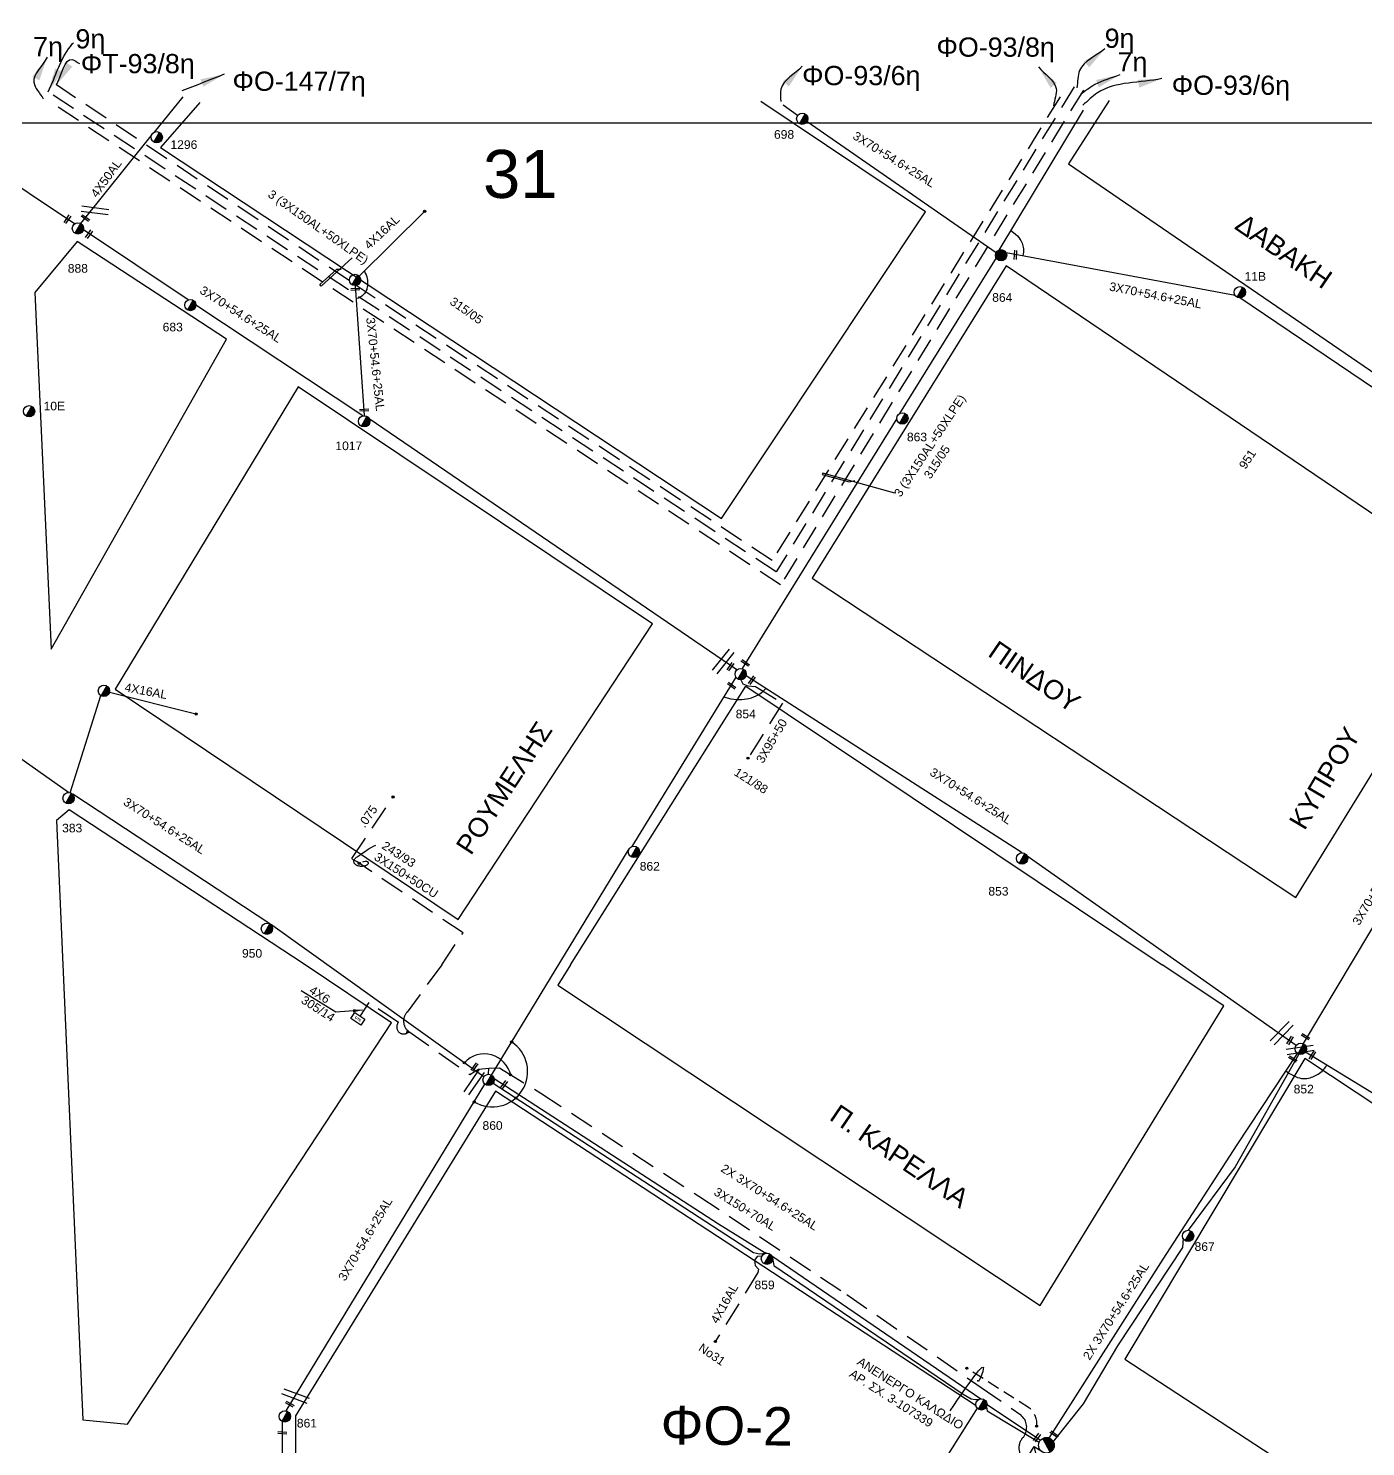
# Model space of a CAD drawing. Header units: millimetres. Extents: x 926 to 2032, y 728 to 1260.
# Drawn here: x 1017.5 to 1156.8, y 1112.8 to 1260.4 of the extents above; entities that cross this region are included whole.
import ezdxf

# ---------------------------------------------------------------- set-up
doc = ezdxf.new("R2010")
doc.units = ezdxf.units.MM
doc.linetypes.add('DASHED', pattern=[19.05, 12.7, -6.35])
for name, color, linetype in [('Pillar OTE', 7, 'Continuous'), ('Άγνωστα', 7, 'Continuous'), ('Γέφυρες Εναέριου Δικτύου', 7, 'Continuous'), ('Γυμνά εναέρια ΧΤ (3Φ)   4x50AL', 7, 'Continuous'), ('Εναέρια παροχή ΧΤ 4x16', 7, 'SYN_LINE'), ('Επιγραφές - Σχήματα', 7, 'Continuous'), ('Καλώδια ΧΤ   3x150+50CU', 7, 'DASHED'), ('Καλώδια ΧΤ   3x150+70AL', 7, 'DASHED'), ('Καλώδια ΧΤ   3x150AL+50XLPE', 7, 'DASHED'), ('Μηχανική τομή', 7, 'Continuous'), ('Στύλος Ξύλινος', 7, 'Continuous'), ('Στύλος Ξύλινος @ 1', 7, 'Continuous'), ('Στύλος ΦΜ', 7, 'Continuous'), ('Στύλος ΦΜ @ 1', 7, 'Continuous'), ('Συνδέσεις', 7, 'Continuous'), ('Συνεστραμμένα ΧΤ   3x70+54.6+25 AL', 7, 'SYN_LINE'), ('Τομή', 7, 'Continuous'), ('Υποσταθμός εναέριος 2 στύλων', 7, 'Continuous'), ('Υποσταθμός πόλεως', 7, 'Continuous'), ('Υπόβαθρο ΔΕΗ', 7, 'Continuous'), ('Υπόγεια Καλώδια Δικτύου ΧΤ   .075', 7, 'DASHED'), ('Υπόγεια καλώδια Παροχών ΧΤ   4x16AL', 7, 'DASHED'), ('Υπόγεια καλώδια Παροχών ΧΤ   4x6', 7, 'DASHED')]:
    doc.layers.add(name, color=color, linetype=linetype)
doc.styles.get("Standard").update_dxf_attribs({"font": 'arial.ttf'})
doc.linetypes.add('SYN_LINE', pattern='A,0.5,-0.0001,["/\\/\\/\\/",Standard,S=0.1,R=0,X=0,Y=-0.05],-0.25', length=0.7501)
doc.dimstyles.new('ISO-25', dxfattribs={"dimtxt": 2.5, "dimasz": 2.5, "dimexe": 1.25, "dimexo": 0.625, "dimtad": 1, "dimtxsty": 'Standard', "dimcen": 2.5, "dimadec": 0, "dimazin": 0, "dimtfac": 1, "dimtmove": 0, "dimatfit": 3, "dimfxl": 1, "dimarcsym": 0})

# ---------------------------------------------------------------- blocks, each defined once
blk = doc.blocks.new('ΥΠΑΡΧΩΝ ΤΣΙΜΕΝΤΕΝΙΟΣ ΣΤΥΛΟΣ')
at = {"layer": 'Στύλος ΦΜ'}
blk.add_hatch(color=256, dxfattribs=at).paths.add_polyline_path([(-1.29, -2.28, 0.574793), (2.62, 0, 0.268822), (1.3, 2.27)])
blk.add_line((-1.29, -2.28), (1.3, 2.27), dxfattribs=at)
blk.add_circle((0, 0), 2.62, dxfattribs=at)
at = {"layer": 'Στύλος ΦΜ', "flags": 4}
for tag, p in [('ΤΥΠΟΣ', (-4.91, 3.03)), ('ΑΡΙΘΜΟΣ', (-4.68, 8.05))]:
    blk.add_attdef(tag, p, '', height=4, dxfattribs=at)
blk = doc.blocks.new('ΥΠΑΡΧΩΝ ΞΥΛΙΝΟΣ ΣΤΥΛΟΣ')
at = {"layer": 'Στύλος Ξύλινος'}
h = blk.add_hatch(color=7, dxfattribs=at)
h.paths.add_polyline_path([(-2.62, 0, 0.270008), (-1.29, -2.28), (1.3, 2.27, 0.576266)])
h.paths.add_polyline_path([(-1.29, -2.28, 0.574793), (2.62, 0, 0.268822), (1.3, 2.27)])
at = {"layer": 'Στύλος Ξύλινος', "color": 7}
blk.add_line((-1.29, -2.28), (1.3, 2.27), dxfattribs=at)
blk.add_circle((0, 0), 2.62, dxfattribs=at)
at = {"layer": 'Στύλος Ξύλινος', "flags": 4}
for tag, p in [('ΑΡΙΘΜΟΣ', (-4.91, 8.6)), ('ΤΥΠΟΣ', (-4.85, 3.39))]:
    blk.add_attdef(tag, p, '', height=4, dxfattribs=at)
blk = doc.blocks.new('ΜΗΧΑΝΙΚΗ ΤΟΜΗ')
at = {"layer": 'Μηχανική τομή', "ltscale": 40}
for p, q in [((-1.89, 0.78), (1.89, 0.78)), ((1.89, 0), (-1.89, 0))]:
    blk.add_line(p, q, dxfattribs=at)
blk = doc.blocks.new('ΤΟΜΗ')
at = {"layer": 'Τομή', "ltscale": 40}
for p, q in [((-5.68, 0), (5.68, 0)), ((5.68, -2.33), (-5.68, -2.33))]:
    blk.add_line(p, q, dxfattribs=at)
blk = doc.blocks.new('_ΣΥΝΔΕΣΗ')
at = {"layer": 'Συνδέσεις', "linetype": 'SYN_LINE', "ltscale": 40}
blk.add_hatch(color=256, dxfattribs=at).paths.add_polyline_path([(0.5, -0.01, 1), (-0.5, -0.01, 1)])
at = {"layer": 'Συνδέσεις'}
blk.add_circle((0, -0.01), 0.5, dxfattribs=at)
blk = doc.blocks.new('ΥΠΟΣΤΑΘΜΟΣ ΕΝΑΕΡΙΟΣ ΕΠΙ 2 ΣΤΥΛΩΝ')
at = {"layer": 'Υποσταθμός εναέριος 2 στύλων', "linetype": 'Continuous'}
for points in [[(-11.97, -2.11, 0.574793), (-8.45, -0.07, 0.268822), (-9.64, 1.98)], [(9.68, -2.15, 0.574793), (13.19, -0.1, 0.268822), (12.01, 1.95)]]:
    blk.add_hatch(color=256, dxfattribs=at).paths.add_polyline_path(points)
for p, q in [((-11.97, -2.11), (-9.64, 1.98)), ((9.68, -2.15), (12.01, 1.95))]:
    blk.add_line(p, q, dxfattribs=at)
for centre in [(-10.81, -0.07), (10.84, -0.1)]:
    blk.add_circle(centre, 2.36, dxfattribs=at)
at = {"layer": 'Υποσταθμός πόλεως', "linetype": 'Continuous', "ltscale": 40}
blk.add_lwpolyline([(-8.57, 2.82), (8.57, 2.82), (8.57, -2.82), (-8.57, -2.82)], close=True, dxfattribs=at)
for points in [[(-5.75, 0), (-8.57, 2.82)], [(-8.57, -2.82), (-5.75, 0)], [(-5.75, 0), (5.75, 0)], [(5.75, 0), (8.57, 2.82)], [(8.57, -2.82), (5.75, 0)]]:
    blk.add_lwpolyline(points, dxfattribs=at)
at = {"layer": 'Υποσταθμός εναέριος 2 στύλων', "ltscale": 40, "flags": 1}
for tag, p in [('ΜΕΤΑΣΧΗΜΑΤΙΣΜΟΣ', (14.09, 2.51)), ('ΙΣΧΥΣ', (14.07, -0.28)), ('ΑΡΙΘΜΟΣ', (14.19, -3))]:
    blk.add_attdef(tag, p, '', height=1.8, dxfattribs=at)
blk = doc.blocks.new('PILLAR ΟΤΕ')
at = {"layer": 'Pillar OTE', "ltscale": 40}
blk.add_lwpolyline([(-3.31, 2.02), (3.39, 2.02), (3.39, -1.99), (-3.31, -1.99)], close=True, dxfattribs=at)
at = {"layer": 'Pillar OTE', "insert": (-1.81, 0.71), "char_height": 1.3575, "width": 109.961, "attachment_point": 1}
blk.add_mtext('{\\fArial|b1|i0|c161|p34;OTE}', dxfattribs=at)

msp = doc.modelspace()

# ---------------------------------------------------------------- hatches: boundary and pattern name
at = {"layer": 'Καλώδια ΧΤ   3x150+50CU', "linetype": 'DASHED', "ltscale": 0.2}
h = msp.add_hatch(color=0, dxfattribs=at)
h.dxf.hatch_style = 1
h.paths.add_polyline_path([(1057.21, 1155.96), (1057.15, 1156.01, -0.036155), (1057, 1156.14), (1056.91, 1155.83)])

# ---------------------------------------------------------------- linework, layer by layer
at = {"layer": 'Pillar OTE', "ltscale": 40}
msp.add_lwpolyline([(1057.22, 1155.97), (1056.91, 1155.83), (1057, 1156.15), (1057.22, 1155.97)], dxfattribs=at)
at = {"layer": 'Άγνωστα', "color": 133}
for points in [[(1118.6, 1237.36), (1127.41, 1251.9)], [(1118.29, 1236.54), (1108.23, 1220.33)], [(1107.95, 1219.83), (1091.85, 1193.79)]]:
    msp.add_lwpolyline(points, dxfattribs=at)
at = {"layer": 'Άγνωστα', "color": 2, "linetype": 'DASHED', "ltscale": 0.2}
msp.add_lwpolyline([(1091.7, 1192.63), (1091.94, 1192.22), (1092.44, 1191.99), (1093.23, 1191.93), (1096.06, 1190.2), (1092.53, 1184.57)], dxfattribs=at)
at = {"layer": 'Γέφυρες Εναέριου Δικτύου'}
for points in [[(1119.83, 1239.39), (1120.1, 1239.19), (1120.33, 1239), (1120.51, 1238.82), (1120.66, 1238.65), (1120.78, 1238.49), (1120.87, 1238.34), (1120.95, 1238.2), (1121.01, 1238.06), (1121.05, 1237.92), (1121.09, 1237.78), (1121.12, 1237.64), (1121.14, 1237.49), (1121.14, 1237.33), (1121.14, 1237.15), (1121.12, 1236.96), (1121.08, 1236.74)], [(1052.52, 1235.16), (1052.62, 1234.96), (1052.7, 1234.76), (1052.76, 1234.57), (1052.81, 1234.39), (1052.84, 1234.21), (1052.85, 1234.05), (1052.86, 1233.89), (1052.85, 1233.75), (1052.84, 1233.61), (1052.82, 1233.49), (1052.79, 1233.37), (1052.76, 1233.26), (1052.71, 1233.15), (1052.66, 1233.05), (1052.6, 1232.95), (1052.53, 1232.85), (1052.45, 1232.76), (1052.36, 1232.66), (1052.26, 1232.57), (1052.15, 1232.48), (1052.04, 1232.41), (1051.91, 1232.35), (1051.78, 1232.31), (1051.64, 1232.29)], [(1089.92, 1190.84), (1090.31, 1190.74), (1090.66, 1190.66), (1090.98, 1190.61), (1091.28, 1190.58), (1091.55, 1190.57), (1091.81, 1190.58), (1092.06, 1190.61), (1092.31, 1190.64), (1092.56, 1190.69), (1092.82, 1190.76), (1093.07, 1190.85), (1093.33, 1190.95), (1093.58, 1191.09), (1093.84, 1191.26), (1094.08, 1191.47), (1094.32, 1191.72)], [(1148.43, 1151.95), (1148.79, 1151.7), (1149.11, 1151.5), (1149.4, 1151.36), (1149.66, 1151.25), (1149.89, 1151.19), (1150.11, 1151.15), (1150.31, 1151.13), (1150.49, 1151.14), (1150.66, 1151.15), (1150.82, 1151.18), (1150.98, 1151.21), (1151.13, 1151.26), (1151.27, 1151.31), (1151.41, 1151.37), (1151.55, 1151.44), (1151.69, 1151.52), (1151.82, 1151.6), (1151.96, 1151.69), (1152.09, 1151.79), (1152.23, 1151.91), (1152.36, 1152.04), (1152.49, 1152.18), (1152.62, 1152.35), (1152.74, 1152.54)]]:
    msp.add_lwpolyline(points, dxfattribs=at)
for centre, radius, start, end in [((1065.84, 1151.85), 3.68, 239.2321, 56.9907), ((1065.01, 1150.89), 2.8, 11.4073, 137.7513)]:
    msp.add_arc(centre, radius, start, end, dxfattribs=at)
at = {"layer": 'Γυμνά εναέρια ΧΤ (3Φ)   4x50AL', "color": 6}
for points in [[(1030.66, 1249.64), (1033.64, 1253.31)], [(1022.99, 1240.12), (1030.33, 1249.26)]]:
    msp.add_lwpolyline(points, dxfattribs=at)
at = {"layer": 'Γυμνά εναέρια ΧΤ (3Φ)   4x50AL', "color": 27}
msp.add_lwpolyline([(1022.34, 1240.07), (1003.2, 1252.85)], dxfattribs=at)
at = {"layer": 'Εναέρια παροχή ΧΤ 4x16', "color": 27, "ltscale": 20}
msp.add_lwpolyline([(1051.97, 1234.65), (1058.77, 1241.38)], dxfattribs=at)
at = {"layer": 'Εναέρια παροχή ΧΤ 4x16', "color": 30, "ltscale": 20}
msp.add_lwpolyline([(1025.97, 1191.33), (1034.98, 1189.08)], dxfattribs=at)
at = {"layer": 'Επιγραφές - Σχήματα'}
msp.add_lwpolyline([(942.21, 1250.61), (1940.69, 1250.61), (1940.69, 743.76), (942.21, 743.76)], close=True, dxfattribs=at)
for points in [[(1051.24, 1236.56), (1048.02, 1233.61), (1047.9, 1233.77), (1049.67, 1235.36), (1050.09, 1235.35)], [(1107.74, 1212.04), (1100.27, 1214.14), (1100.19, 1213.98), (1103, 1213.23), (1103.6, 1213.37)], [(1052.35, 1173.7), (1052.48, 1173.73), (1052.59, 1173.75), (1052.68, 1173.75), (1052.75, 1173.74), (1052.8, 1173.73), (1052.84, 1173.71), (1052.87, 1173.68), (1052.89, 1173.65), (1052.91, 1173.62), (1052.92, 1173.59), (1052.92, 1173.56), (1052.92, 1173.53), (1052.91, 1173.5), (1052.9, 1173.47), (1052.88, 1173.44), (1052.86, 1173.41), (1052.82, 1173.38), (1052.79, 1173.35), (1052.74, 1173.32), (1052.69, 1173.3), (1052.64, 1173.28), (1052.58, 1173.26), (1052.51, 1173.24), (1052.44, 1173.23), (1052.37, 1173.22), (1052.29, 1173.21), (1052.21, 1173.21), (1052.13, 1173.21), (1052.05, 1173.22), (1051.97, 1173.23), (1051.89, 1173.25), (1051.82, 1173.27), (1051.75, 1173.3), (1051.69, 1173.34), (1051.63, 1173.38), (1051.58, 1173.42), (1051.54, 1173.46), (1051.5, 1173.51), (1051.47, 1173.56), (1051.45, 1173.62), (1051.44, 1173.67), (1051.43, 1173.72), (1051.43, 1173.77), (1051.44, 1173.83), (1051.45, 1173.88), (1051.48, 1173.93), (1051.51, 1173.98), (1051.55, 1174.03), (1051.59, 1174.08), (1051.65, 1174.12), (1051.71, 1174.17), (1051.79, 1174.22), (1051.87, 1174.28), (1051.97, 1174.34), (1052.07, 1174.41), (1052.19, 1174.5), (1052.33, 1174.59), (1052.48, 1174.7), (1052.64, 1174.81), (1052.82, 1174.93), (1053.01, 1175.06), (1053.23, 1175.18), (1053.46, 1175.31), (1053.72, 1175.43)]]:
    msp.add_lwpolyline(points, dxfattribs=at)
msp.add_spline([(1113.52, 1116.55), (1116.77, 1120.27), (1116.4, 1119.62), (1116.39, 1119.74)], degree=3, dxfattribs=at)
at = {"layer": 'Καλώδια ΧΤ   3x150+50CU', "color": 30, "ltscale": 0.2}
for points in [[(1060.57, 1162.95), (1062.79, 1166.28), (1051.99, 1173.53)], [(1060.57, 1162.95), (1056.97, 1158.05)], [(1057.15, 1156.01), (1063.49, 1151.56), (1064.41, 1152.1), (1065.47, 1152.22)]]:
    msp.add_lwpolyline(points, dxfattribs=at)
msp.add_arc((1058, 1157.11), 1.4, 137.9131, 232.3666, dxfattribs=at)
at = {"layer": 'Καλώδια ΧΤ   3x150+70AL', "color": 30, "ltscale": 0.2}
msp.add_lwpolyline([(1065.45, 1151.57), (1065.47, 1152.22), (1065.47, 1152.22), (1066.59, 1152.23), (1066.96, 1151.99), (1070.89, 1149.62), (1087.33, 1138.9), (1102.75, 1128.65), (1116.75, 1118.99), (1120.87, 1116.12)], dxfattribs=at)
for centre, radius, start, end in [((1119.81, 1114.82), 1.67, 324.2766, 50.8131), ((1122.25, 1112.7), 1.58, 133.3092, 236.6551)]:
    msp.add_arc(centre, radius, start, end, dxfattribs=at)
at = {"layer": 'Καλώδια ΧΤ   3x150AL+50XLPE', "ltscale": 0.1}
msp.add_line((1121.76, 1116.82), (1115.25, 1120.98), dxfattribs=at)
at = {"layer": 'Καλώδια ΧΤ   3x150AL+50XLPE', "color": 173, "ltscale": 0.2}
msp.add_lwpolyline([(1127.38, 1254.01), (1095.85, 1202.51), (1019.58, 1252.92)], dxfattribs=at)
at = {"layer": 'Καλώδια ΧΤ   3x150AL+50XLPE', "color": 151, "ltscale": 0.2}
msp.add_lwpolyline([(1126.43, 1254.34), (1095.4, 1203.85), (1019.61, 1253.8)], dxfattribs=at)
at = {"layer": 'Καλώδια ΧΤ   3x150AL+50XLPE', "color": 62, "ltscale": 0.2}
for points in [[(1050.96, 1234.15), (1020.45, 1254.55)], [(1124.97, 1253.3), (1094.97, 1205.03), (1051.66, 1233.67)]]:
    msp.add_lwpolyline(points, dxfattribs=at)
at = {"layer": 'Καλώδια ΧΤ   3x150AL+50XLPE', "ltscale": 0.1}
msp.add_arc((1120.56, 1115.25), 1.98, 351.1657, 52.5834, dxfattribs=at)
at = {"layer": 'Συνεστραμμένα ΧΤ   3x70+54.6+25 AL', "color": 133, "ltscale": 20}
for points in [[(1097.63, 1251.36), (1096.14, 1252.45)], [(1098.62, 1250.73), (1118.29, 1237.09)], [(1143.2, 1232.61), (1119.34, 1237.06)], [(1161.66, 1220.24), (1143.67, 1232.37)]]:
    msp.add_lwpolyline(points, dxfattribs=at)
at = {"layer": 'Συνεστραμμένα ΧΤ   3x70+54.6+25 AL', "color": 27, "ltscale": 20}
for points in [[(1034.16, 1232.17), (1023.26, 1239.45)], [(1051.55, 1233.65), (1052.5, 1220.12)], [(1052.36, 1220.1), (1034.98, 1231.63)], [(1091.3, 1193.65), (1053.03, 1219.78)]]:
    msp.add_lwpolyline(points, dxfattribs=at)
at = {"layer": 'Συνεστραμμένα ΧΤ   3x70+54.6+25 AL', "color": 30, "ltscale": 20}
for points in [[(1021.72, 1180.9), (998.74, 1197.11)], [(1021.9, 1180.88), (1025.07, 1190.99)], [(1042.68, 1167.23), (1022.15, 1180.72)]]:
    msp.add_lwpolyline(points, dxfattribs=at)
at = {"layer": 'Συνεστραμμένα ΧΤ   3x70+54.6+25 AL', "color": 2, "ltscale": 20}
for points in [[(1091.2, 1192.92), (1080.37, 1175.27)], [(1121, 1174.62), (1092.27, 1193.04)], [(1065.74, 1151.49), (1080.08, 1175.02)], [(1149.54, 1154.56), (1121.54, 1174.26)], [(1044.38, 1116.54), (1065.07, 1150.53)], [(1065.93, 1150.64), (1093.02, 1133.03), (1093.65, 1132.87), (1094.37, 1132.96)], [(1066.02, 1151.14), (1089.4, 1136.01), (1094.14, 1133.06), (1094.44, 1132.96)], [(1094.93, 1132.69), (1116.69, 1117.8)], [(1095.02, 1132.43), (1095.17, 1131.68), (1114.88, 1118.28), (1115.7, 1117.81), (1116.14, 1117.72), (1116.54, 1117.76)]]:
    msp.add_lwpolyline(points, dxfattribs=at)
at = {"layer": 'Συνεστραμμένα ΧΤ   3x70+54.6+25 AL', "color": 1, "ltscale": 20}
msp.add_lwpolyline([(1164.07, 1177.89), (1150.25, 1154.76)], dxfattribs=at)
at = {"layer": 'Συνεστραμμένα ΧΤ   3x70+54.6+25 AL', "color": 30, "ltscale": 15}
msp.add_lwpolyline([(1064.97, 1151.32), (1042.74, 1167.19)], dxfattribs=at)
at = {"layer": 'Συνεστραμμένα ΧΤ   3x70+54.6+25 AL', "color": 85, "ltscale": 15}
for points in [[(1123.82, 1113.71), (1135.69, 1132.33), (1143.41, 1144.24), (1149.69, 1153.73)], [(1149.8, 1153.67), (1143.2, 1141.95), (1138.28, 1135.34)], [(1150.51, 1153.9), (1168.62, 1142.83)], [(1137.77, 1134.47), (1137.7, 1133.54), (1130.93, 1123.32), (1127.36, 1117.29), (1124.24, 1113.36)]]:
    msp.add_lwpolyline(points, dxfattribs=at)
at = {"layer": 'Συνεστραμμένα ΧΤ   3x70+54.6+25 AL', "color": 2, "ltscale": 15}
for points in [[(1117.28, 1116.92), (1117.38, 1116.55), (1122.79, 1113.28)], [(1117.36, 1117.22), (1122.92, 1113.48)]]:
    msp.add_lwpolyline(points, dxfattribs=at)
at = {"layer": 'Συνεστραμμένα ΧΤ   3x70+54.6+25 AL', "color": 173, "ltscale": 20}
msp.add_lwpolyline([(1044.07, 1100.22), (1044.01, 1115.42)], dxfattribs=at)
at = {"layer": 'Υπόβαθρο ΔΕΗ'}
for points in [[(1035.39, 1252.73), (1031.3, 1248.03), (1089.71, 1209.41), (1110.95, 1241.34), (1093.79, 1252.81)], [(1022.63, 1238.25), (1018.22, 1232.94), (1019.9, 1195.83), (1038.16, 1228.08), (1022.63, 1238.25)], [(1099.16, 1203.21), (1149.49, 1169.97), (1169.2, 1201.96), (1119.36, 1235.73), (1099.16, 1203.21)], [(1045.61, 1223.12), (1026.56, 1191.66), (1062.29, 1167.69), (1082.52, 1198.46), (1045.61, 1223.12)], [(1073.97, 1162.95), (1092.25, 1191.95), (1135.57, 1162.95)], [(1046.35, 1162.95), (1021.78, 1179.08), (1020.46, 1177.99), (1023.19, 1115.6)], [(1023.19, 1115.6), (1027.85, 1115.15), (1055.33, 1156.94), (1046.35, 1162.95)], [(1073.97, 1162.95), (1072.67, 1160.86), (1122.88, 1127.5), (1141.99, 1158.68), (1135.57, 1162.95)], [(1049.55, 1158.05), (1045.93, 1160.27)], [(1150.44, 1153.23), (1131.71, 1121.93), (1161.38, 1102.52), (1180.05, 1133.62), (1150.44, 1153.23)], [(1066.19, 1149.83), (1045.35, 1116.01), (1045.29, 1085.55), (1049.22, 1080.41), (1088.15, 1072.08), (1116.35, 1116.81)], [(1116.21, 1117.05), (1066.19, 1149.83)]]:
    msp.add_lwpolyline(points, dxfattribs=at)
msp.add_lwpolyline([(1130.07, 1252.92), (1125.85, 1246.34), (1174.99, 1212.72, 0.435514), (1175.67, 1212.87), (1186.17, 1230.95), (1167.16, 1252.8)], format="xyb", dxfattribs=at)
at = {"layer": 'Υπόγεια Καλώδια Δικτύου ΧΤ   .075', "color": 30, "ltscale": 0.2}
msp.add_lwpolyline([(1051.99, 1173.53), (1051.69, 1173.72), (1051.36, 1173.88), (1051.23, 1174.03), (1055.48, 1180.4)], dxfattribs=at)
at = {"layer": 'Υπόγεια καλώδια Παροχών ΧΤ   4x16AL', "color": 2, "ltscale": 0.2}
msp.add_lwpolyline([(1093.92, 1132.65), (1093.41, 1132.6), (1093.15, 1132.22), (1093.2, 1131.66), (1093.56, 1131.28), (1093.5, 1130.94), (1089.13, 1123.85)], dxfattribs=at)
at = {"layer": 'Υπόγεια καλώδια Παροχών ΧΤ   4x6', "color": 30, "linetype": 'DASHED', "ltscale": 0.2}
msp.add_lwpolyline([(1056.91, 1155.83, -0.802946), (1056.06, 1156.96), (1052.99, 1159.03), (1052.07, 1157.66)], format="xyb", dxfattribs=at)

# ---------------------------------------------------------------- block references
at = {"layer": 'Pillar OTE', "xscale": 0.1875, "yscale": 0.1875, "zscale": 0.1875, "rotation": 326.2218449003731}
msp.add_blockref('PILLAR ΟΤΕ', (1051.84, 1157.34), dxfattribs=at)
at = {"layer": 'Μηχανική τομή'}
for p, xscale, yscale, zscale, rotation in [((1021.68, 1240.51), 0.2500000000000079, 0.2500000000000079, 0.2500000000000079, 54.72634341326962), ((1023.53, 1240.77), 0.250000000000025, 0.250000000000025, 0.250000000000025, 146.1598843348752), ((1023.93, 1238.95), 0.2500000000000079, 0.2500000000000079, 0.2500000000000079, 54.72634341326962), ((1120.4, 1236.85), 0.2500000000000608, 0.2500000000000608, 0.2500000000000608, 86.61040320315753), ((1051.59, 1233.18), 0.2500000000000656, 0.2500000000000656, 0.2500000000000656, 2.319973154702302), ((1052.51, 1220.6), 0.2500000000000656, 0.2500000000000656, 0.2500000000000656, 2.319973154702302), ((1090.71, 1193.94), 0.2500000000000079, 0.2500000000000079, 0.2500000000000079, 54.72634341326962), ((1092.23, 1194.47), 0.2500000000000079, 0.2500000000000079, 0.2500000000000079, 144.7263434132696), ((1092.94, 1192.53), 0.2500000000000079, 0.2500000000000079, 0.2500000000000079, 54.72634341326962), ((1090.81, 1192.1), 0.2500000000000079, 0.2500000000000079, 0.2500000000000079, 144.7263434132696), ((1150.56, 1155.57), 0.2499999999997431, 0.2499999999997431, 0.2499999999997431, 148.4158666752739), ((1148.97, 1155.05), 0.249999999999881, 0.249999999999881, 0.249999999999881, 58.81974944741571), ((1149.23, 1153.25), 0.2499999999997431, 0.2499999999997431, 0.2499999999997431, 148.4158666752739), ((1151.32, 1153.5), 0.249999999999881, 0.249999999999881, 0.249999999999881, 58.81974944741571), ((1063.91, 1152.39), 0.2499999999999393, 0.2499999999999393, 0.2499999999999393, 233.8806649892758), ((1066.98, 1150.54), 0.2499999999999393, 0.2499999999999393, 0.2499999999999393, 233.8806649892758), ((1044.8, 1117.31), 0.2500000000000335, 0.2500000000000335, 0.2500000000000335, 151.1972809050971), ((1124.29, 1114.03), 0.2499999999998712, 0.2499999999998712, 0.2499999999998712, 324.3184707743462), ((1043.99, 1114.35), 0.2499999999999599, 0.2499999999999599, 0.2499999999999599, 174.9834176385391), ((1122.47, 1113.83), 0.2499999999999393, 0.2499999999999393, 0.2499999999999393, 233.8806649892758)]:
    msp.add_blockref('ΜΗΧΑΝΙΚΗ ΤΟΜΗ', p, dxfattribs=dict(at, xscale=xscale, yscale=yscale, zscale=zscale, rotation=rotation))
at = {"layer": 'Στύλος Ξύλινος @ 1', "ltscale": 40}
ref = msp.add_blockref('ΥΠΑΡΧΩΝ ΞΥΛΙΝΟΣ ΣΤΥΛΟΣ', (1118.81, 1236.81), dxfattribs=dict(at, xscale=0.2249999999999091, yscale=0.2249999999999091, zscale=0.2249999999999091))
ref.add_attrib('ΤΥΠΟΣ', '864', (1117.89, 1231.97), dxfattribs={"layer": 'Στύλος Ξύλινος', "height": 0.9, "flags": 4})
at = {"layer": 'Στύλος ΦΜ @ 1', "ltscale": 40}
ref = msp.add_blockref('ΥΠΑΡΧΩΝ ΤΣΙΜΕΝΤΕΝΙΟΣ ΣΤΥΛΟΣ', (1098.11, 1251.02), dxfattribs=dict(at, xscale=0.2249999999999091, yscale=0.2249999999999091, zscale=0.2249999999999091))
ref.add_attrib('ΑΡΙΘΜΟΣ', '698', (1095.17, 1248.94), dxfattribs={"layer": 'Στύλος ΦΜ', "height": 0.9, "flags": 4})
ref = msp.add_blockref('ΥΠΑΡΧΩΝ ΤΣΙΜΕΝΤΕΝΙΟΣ ΣΤΥΛΟΣ', (1030.9, 1249.1), dxfattribs=dict(at, xscale=0.2249999999999091, yscale=0.2249999999999091, zscale=0.2249999999999091))
ref.add_attrib('ΤΥΠΟΣ', '1296', (1032.33, 1247.88), dxfattribs={"layer": 'Στύλος ΦΜ', "height": 0.9, "flags": 4})
ref = msp.add_blockref('ΥΠΑΡΧΩΝ ΤΣΙΜΕΝΤΕΝΙΟΣ ΣΤΥΛΟΣ', (1022.7, 1239.61), dxfattribs=dict(at, xscale=0.2249999999999091, yscale=0.2249999999999091, zscale=0.2249999999999091))
ref.add_attrib('ΤΥΠΟΣ', '888', (1021.64, 1235), dxfattribs={"layer": 'Στύλος ΦΜ', "height": 0.9, "flags": 4})
at = {"layer": 'Στύλος ΦΜ @ 1', "ltscale": 40, "xscale": 0.2249999999999091, "yscale": 0.2249999999999091, "zscale": 0.2249999999999091}
for p in [(1051.55, 1234.24), (1025.4, 1191.48), (1116.77, 1117.22)]:
    msp.add_blockref('ΥΠΑΡΧΩΝ ΤΣΙΜΕΝΤΕΝΙΟΣ ΣΤΥΛΟΣ', p, dxfattribs=at)
at = {"layer": 'Στύλος ΦΜ @ 1', "ltscale": 40}
ref = msp.add_blockref('ΥΠΑΡΧΩΝ ΤΣΙΜΕΝΤΕΝΙΟΣ ΣΤΥΛΟΣ', (1143.67, 1232.96), dxfattribs=dict(at, xscale=0.2249999999999091, yscale=0.2249999999999091, zscale=0.2249999999999091))
ref.add_attrib('ΤΥΠΟΣ', '11B', (1144.17, 1234.17), dxfattribs={"layer": 'Στύλος ΦΜ', "height": 0.9, "flags": 4})
ref = msp.add_blockref('ΥΠΑΡΧΩΝ ΤΣΙΜΕΝΤΕΝΙΟΣ ΣΤΥΛΟΣ', (1034.4, 1231.63), dxfattribs=dict(at, xscale=0.2249999999999091, yscale=0.2249999999999091, zscale=0.2249999999999091))
ref.add_attrib('ΤΥΠΟΣ', '683', (1031.52, 1228.89), dxfattribs={"layer": 'Στύλος ΦΜ', "height": 0.9, "flags": 4})
ref = msp.add_blockref('ΥΠΑΡΧΩΝ ΤΣΙΜΕΝΤΕΝΙΟΣ ΣΤΥΛΟΣ', (1017.61, 1220.58), dxfattribs=dict(at, xscale=0.2249999999999091, yscale=0.2249999999999091, zscale=0.2249999999999091))
ref.add_attrib('ΤΥΠΟΣ', '10E', (1019.12, 1220.67), dxfattribs={"layer": 'Στύλος ΦΜ', "height": 0.9, "flags": 4})
ref = msp.add_blockref('ΥΠΑΡΧΩΝ ΤΣΙΜΕΝΤΕΝΙΟΣ ΣΤΥΛΟΣ', (1052.5, 1219.53), dxfattribs=dict(at, xscale=0.2249999999999091, yscale=0.2249999999999091, zscale=0.2249999999999091))
ref.add_attrib('ΤΥΠΟΣ', '1017', (1049.5, 1216.53), dxfattribs={"layer": 'Στύλος ΦΜ', "height": 0.9, "flags": 4})
ref = msp.add_blockref('ΥΠΑΡΧΩΝ ΤΣΙΜΕΝΤΕΝΙΟΣ ΣΤΥΛΟΣ', (1108.54, 1219.83), dxfattribs=dict(at, xscale=0.2249999999999091, yscale=0.2249999999999091, zscale=0.2249999999999091))
ref.add_attrib('ΤΥΠΟΣ', '863', (1109.01, 1217.45), dxfattribs={"layer": 'Στύλος ΦΜ', "height": 0.9, "flags": 4})
ref = msp.add_blockref('ΥΠΑΡΧΩΝ ΤΣΙΜΕΝΤΕΝΙΟΣ ΣΤΥΛΟΣ', (1091.7, 1193.22), dxfattribs=dict(at, xscale=0.2249999999999091, yscale=0.2249999999999091, zscale=0.2249999999999091))
ref.add_attrib('ΤΥΠΟΣ', '854', (1091.18, 1188.62), dxfattribs={"layer": 'Στύλος ΦΜ', "height": 0.9, "flags": 4})
ref = msp.add_blockref('ΥΠΑΡΧΩΝ ΤΣΙΜΕΝΤΕΝΙΟΣ ΣΤΥΛΟΣ', (1021.72, 1180.31), dxfattribs=dict(at, xscale=0.2249999999999091, yscale=0.2249999999999091, zscale=0.2249999999999091))
ref.add_attrib('ΤΥΠΟΣ', '383', (1021.05, 1176.75), dxfattribs={"layer": 'Στύλος ΦΜ', "height": 0.9, "flags": 4})
ref = msp.add_blockref('ΥΠΑΡΧΩΝ ΤΣΙΜΕΝΤΕΝΙΟΣ ΣΤΥΛΟΣ', (1080.59, 1174.72), dxfattribs=dict(at, xscale=0.2249999999999091, yscale=0.2249999999999091, zscale=0.2249999999999091))
ref.add_attrib('ΤΥΠΟΣ', '862', (1081.19, 1172.77), dxfattribs={"layer": 'Στύλος ΦΜ', "height": 0.9, "flags": 4})
ref = msp.add_blockref('ΥΠΑΡΧΩΝ ΤΣΙΜΕΝΤΕΝΙΟΣ ΣΤΥΛΟΣ', (1121, 1174.03), dxfattribs=dict(at, xscale=0.2249999999999091, yscale=0.2249999999999091, zscale=0.2249999999999091))
ref.add_attrib('ΤΥΠΟΣ', '853', (1117.49, 1170.17), dxfattribs={"layer": 'Στύλος ΦΜ', "height": 0.9, "flags": 4})
ref = msp.add_blockref('ΥΠΑΡΧΩΝ ΤΣΙΜΕΝΤΕΝΙΟΣ ΣΤΥΛΟΣ', (1042.38, 1166.72), dxfattribs=dict(at, xscale=0.2249999999999091, yscale=0.2249999999999091, zscale=0.2249999999999091))
ref.add_attrib('ΤΥΠΟΣ', '950', (1039.78, 1163.71), dxfattribs={"layer": 'Στύλος ΦΜ', "height": 0.9, "flags": 4})
ref = msp.add_blockref('ΥΠΑΡΧΩΝ ΤΣΙΜΕΝΤΕΝΙΟΣ ΣΤΥΛΟΣ', (1150.02, 1154.22), dxfattribs=dict(at, xscale=0.2249999999999091, yscale=0.2249999999999091, zscale=0.2249999999999091))
ref.add_attrib('ΤΥΠΟΣ', '852', (1149.28, 1149.58), dxfattribs={"layer": 'Στύλος ΦΜ', "height": 0.9, "flags": 4})
ref = msp.add_blockref('ΥΠΑΡΧΩΝ ΤΣΙΜΕΝΤΕΝΙΟΣ ΣΤΥΛΟΣ', (1065.45, 1150.98), dxfattribs=dict(at, xscale=0.2249999999999091, yscale=0.2249999999999091, zscale=0.2249999999999091))
ref.add_attrib('ΤΥΠΟΣ', '860', (1064.82, 1145.79), dxfattribs={"layer": 'Στύλος ΦΜ', "height": 0.9, "flags": 4})
ref = msp.add_blockref('ΥΠΑΡΧΩΝ ΤΣΙΜΕΝΤΕΝΙΟΣ ΣΤΥΛΟΣ', (1138.28, 1134.75), dxfattribs=dict(at, xscale=0.2249999999999091, yscale=0.2249999999999091, zscale=0.2249999999999091))
ref.add_attrib('ΤΥΠΟΣ', '867', (1138.96, 1133.19), dxfattribs={"layer": 'Στύλος ΦΜ', "height": 0.9, "flags": 4})
ref = msp.add_blockref('ΥΠΑΡΧΩΝ ΤΣΙΜΕΝΤΕΝΙΟΣ ΣΤΥΛΟΣ', (1094.44, 1132.37), dxfattribs=dict(at, xscale=0.2249999999999091, yscale=0.2249999999999091, zscale=0.2249999999999091))
ref.add_attrib('ΤΥΠΟΣ', '859', (1093.14, 1129.2), dxfattribs={"layer": 'Στύλος ΦΜ', "height": 0.9, "flags": 4})
ref = msp.add_blockref('ΥΠΑΡΧΩΝ ΤΣΙΜΕΝΤΕΝΙΟΣ ΣΤΥΛΟΣ', (1044.24, 1115.97), dxfattribs=dict(at, xscale=0.2249999999999091, yscale=0.2249999999999091, zscale=0.2249999999999091))
ref.add_attrib('ΤΥΠΟΣ', '861', (1045.49, 1114.81), dxfattribs={"layer": 'Στύλος ΦΜ', "height": 0.9, "flags": 4})
at = {"layer": 'Συνδέσεις'}
for p, xscale, yscale, zscale in [((1058.79, 1241.39), 0.2250000000000227, 0.2250000000000227, 0.2250000000000227), ((1035.01, 1189.07), 0.2250000000000227, 0.2250000000000227, 0.2250000000000227), ((1092.47, 1184.48), 0.2249999999999091, 0.2249999999999091, 0.2249999999999091), ((1055.51, 1180.44), 0.2250000000000227, 0.2250000000000227, 0.2250000000000227), ((1051.99, 1173.53), 0.2249999999999091, 0.2249999999999091, 0.2249999999999091), ((1067.85, 1154.94), 0.2250000000000227, 0.2250000000000227, 0.2250000000000227), ((1062.93, 1152.77), 0.2250000000000227, 0.2250000000000227, 0.2250000000000227), ((1067.74, 1151.52), 0.2250000000000227, 0.2250000000000227, 0.2250000000000227), ((1063.96, 1148.69), 0.2250000000000227, 0.2250000000000227, 0.2250000000000227), ((1068.29, 1149.11), 0.2250000000000227, 0.2250000000000227, 0.2250000000000227), ((1089.07, 1123.76), 0.2249999999999091, 0.2249999999999091, 0.2249999999999091), ((1115.25, 1120.98), 0.2249999999999091, 0.2249999999999091, 0.2249999999999091), ((1122.51, 1114.95), 0.2249999999999091, 0.2249999999999091, 0.2249999999999091)]:
    msp.add_blockref('_ΣΥΝΔΕΣΗ', p, dxfattribs=dict(at, xscale=xscale, yscale=yscale, zscale=zscale))
at = {"layer": 'Τομή'}
for p, xscale, yscale, zscale, rotation in [((1024.5, 1241.77), 0.2500000000000356, 0.2500000000000356, 0.2500000000000356, 352.8343734957436), ((1089.65, 1194.73), 0.2499999999999714, 0.2499999999999714, 0.2499999999999714, 50.98282796092328), ((1147.82, 1156.06), 0.2499999999999881, 0.2499999999999881, 0.2499999999999881, 45.91668231730641), ((1149.91, 1154.4), 0.2500000000000229, 0.2500000000000229, 0.2500000000000229, 8.885953863287597), ((1063.7, 1150.92), 0.2500000000000333, 0.2500000000000333, 0.2500000000000333, 55.46218283288365), ((1045.45, 1118.35), 0.2500000000000382, 0.2500000000000382, 0.2500000000000382, 339.5110206052125)]:
    msp.add_blockref('ΤΟΜΗ', p, dxfattribs=dict(at, xscale=xscale, yscale=yscale, zscale=zscale, rotation=rotation))
at = {"layer": 'Υποσταθμός εναέριος 2 στύλων', "xscale": 0.3441749192923838, "yscale": 0.3441749192923838, "zscale": 0.3441749192923838, "rotation": 58.32597130793899}
msp.add_blockref('ΥΠΟΣΤΑΘΜΟΣ ΕΝΑΕΡΙΟΣ ΕΠΙ 2 ΣΤΥΛΩΝ', (1121.55, 1109.8), dxfattribs=at)

# ---------------------------------------------------------------- texts
at = {"layer": 'Γυμνά εναέρια ΧΤ (3Φ)   4x50AL', "color": 7, "insert": (1023.95, 1243.27), "char_height": 0.9, "width": 84.1859, "attachment_point": 1, "rotation": 54.1134}
msp.add_mtext('4X50AL', dxfattribs=at)
at = {"layer": 'Εναέρια παροχή ΧΤ 4x16', "color": 7, "char_height": 0.9, "width": 84.1859, "attachment_point": 1}
for insert, rotation in [((1052.4, 1238.02), 43.229), ((1027.67, 1192.32), 349.4397)]:
    msp.add_mtext('4X16AL', dxfattribs=dict(at, insert=insert, rotation=rotation))
at = {"layer": 'Επιγραφές - Σχήματα', "attachment_point": 1}
for s, insert, char_height, width in [('7η', (1018.03, 1259.53), 2, 22.6323), ('9η', (1022.44, 1260.34), 2, 22.6323), ('ΦO-93/8η', (1112.09, 1259.48), 2, 22.6323), ('9η', (1129.6, 1260.4), 2, 22.6323), ('ΦT-93/8η', (1023, 1257.76), 2, 22.6323), ('7η', (1130.94, 1257.94), 2, 22.6323), ('ΦO-93/6η', (1098.1, 1256.52), 2, 22.6323), ('ΦO-147/7η', (1038.79, 1255.93), 2, 22.6323), ('ΦO-93/6η', (1136.58, 1255.51), 2, 22.6323), ('31', (1064.87, 1247.78), 5, 6.5427)]:
    msp.add_mtext(s, dxfattribs=dict(at, insert=insert, char_height=char_height, width=width))
at = {"layer": 'Επιγραφές - Σχήματα', "width": 22.6323, "attachment_point": 1}
for s, insert, char_height, rotation in [('ΔΑΒΑΚΗ', (1144.15, 1241.28), 2, 325.5578), ('ΠΙΝΔΟΥ', (1118.45, 1196.82), 2, 325.5578), ('ΡΟΥΜΕΛΗΣ', (1061.94, 1175.36), 2, 56.9), ('ΚΥΠΡΟΥ', (1148.69, 1177.88), 2, 59.5036), ('Π. ΚΑΡΕΛΛΑ', (1101.95, 1148.56), 2, 325.7242), ('ΦΟ-2', (1083.39, 1117.08), 4, 359.3184)]:
    msp.add_mtext(s, dxfattribs=dict(at, insert=insert, char_height=char_height, rotation=rotation))
at = {"layer": 'Επιγραφές - Σχήματα', "color": 7, "char_height": 0.9}
for s, insert, width, attachment_point, rotation in [('315/05', (1063.16, 1231.05), 13.9242, 5, 324.9112), ('315/05', (1112.14, 1215.3), 13.9242, 5, 56.6689), ('951', (1144.47, 1215.59), 13.9242, 5, 56.6689), ('3X95+50', (1093.25, 1184.31), 84.1859, 1, 59.5271), ('121/88', (1091.41, 1183.53), 84.1859, 1, 327.5672), ('243/93', (1054.74, 1175.89), 84.1859, 1, 327.2401), ('4Χ6', (1047.17, 1160.85), 84.1859, 1, 327.2401), ('305/14', (1046.33, 1159.82), 84.1859, 1, 327.2401), ('No31', (1088.71, 1122.41), 13.9242, 5, 325.6886)]:
    msp.add_mtext(s, dxfattribs=dict(at, insert=insert, width=width, attachment_point=attachment_point, rotation=rotation))
at = {"layer": 'Επιγραφές - Σχήματα', "insert": (1104.22, 1122.19), "char_height": 0.9, "attachment_point": 1, "rotation": 327.4085}
msp.add_mtext_dynamic_manual_height_columns('ΑΝΕΝΕΡΓΟ ΚΑΛΩΔΙΟ\\PΑΡ. ΣΧ. 3-107339', width=31.0032, gutter_width=12.5, heights=[0], dxfattribs=at)
at = {"layer": 'Καλώδια ΧΤ   3x150+50CU', "color": 7, "insert": (1053.94, 1174.72), "char_height": 0.9, "width": 84.1859, "attachment_point": 1, "rotation": 327.2401}
msp.add_mtext('3X150+50CU', dxfattribs=at)
at = {"layer": 'Καλώδια ΧΤ   3x150+70AL', "color": 7, "insert": (1089.3, 1139.85), "char_height": 0.9, "width": 84.1859, "attachment_point": 1, "rotation": 328.1894}
msp.add_mtext('3X150+70AL', dxfattribs=at)
at = {"layer": 'Καλώδια ΧΤ   3x150AL+50XLPE', "color": 7, "char_height": 0.9, "width": 13.9242, "attachment_point": 5}
for insert, rotation in [((1047.65, 1239.65), 324.9112), ((1111.5, 1216.93), 56.6689)]:
    msp.add_mtext('3 (3X150AL+50XLPE)', dxfattribs=dict(at, insert=insert, rotation=rotation))
at = {"layer": 'Συνεστραμμένα ΧΤ   3x70+54.6+25 AL', "color": 7, "char_height": 0.9, "width": 84.1859, "attachment_point": 1}
for s, insert, rotation in [('3X70+54.6+25AL', (1103.76, 1249.76), 328.1324), ('3X70+54.6+25AL', (1035.78, 1233.69), 327.4111), ('3X70+54.6+25AL', (1130.19, 1234.04), 348.8402), ('3X70+54.6+25AL', (1053.6, 1230.39), 276.0807), ('3X70+54.6+25AL', (1111.78, 1183.54), 327.5672), ('3X70+54.6+25AL', (1027.82, 1180.44), 327.5672), ('3X70+54.6+25AL', (1155.33, 1167.45), 59.4334), ('2X 3X70+54.6+25AL', (1090.03, 1142.29), 327.5672), ('3X70+54.6+25AL', (1049.74, 1130.43), 59.4724), ('2X 3X70+54.6+25AL', (1127.27, 1122.24), 57.6396)]:
    msp.add_mtext(s, dxfattribs=dict(at, insert=insert, rotation=rotation))
at = {"layer": 'Υπόγεια Καλώδια Δικτύου ΧΤ   .075', "color": 7, "insert": (1051.81, 1177.67), "char_height": 0.9, "width": 84.1859, "attachment_point": 1, "rotation": 55.0202}
msp.add_mtext('.075', dxfattribs=at)
at = {"layer": 'Υπόγεια καλώδια Παροχών ΧΤ   4x16AL', "color": 7, "insert": (1088.51, 1125.99), "char_height": 0.9, "width": 84.1859, "attachment_point": 1, "rotation": 60.5614}
msp.add_mtext('4X16AL', dxfattribs=at)

# ---------------------------------------------------------------- leaders
at = {"layer": 'Επιγραφές - Σχήματα', "path_type": 1}
for points in [[(1019.6, 1253.84), (1021.91, 1258.55), (1022.22, 1258.94)], [(1129.62, 1258.31), (1126.99, 1256.05), (1126.7, 1254.24)], [(1019.49, 1257.42), (1018.11, 1254.82), (1019.09, 1253.09)], [(1020.45, 1254.55), (1022.1, 1257.18), (1022.86, 1256.78)], [(1098.11, 1256.48), (1095.89, 1254.1), (1095.87, 1252.82)], [(1122.7, 1256.43), (1124.55, 1254.17), (1124.27, 1252.37)], [(1037.93, 1255.65), (1033.51, 1253.92)], [(1131.17, 1255.59), (1128.57, 1254.57), (1127.11, 1253.57)], [(1135.56, 1255.21), (1128.85, 1253.71), (1127.31, 1252.43)]]:
    msp.add_leader(points, dimstyle='ISO-25', override={"dimgap": 0.625, "dimtad": 0}, dxfattribs=at)
at = {"layer": 'Επιγραφές - Σχήματα', "ltscale": 40}
msp.add_leader([(1052.33, 1158.25), (1049.55, 1158.05)], dimstyle='ISO-25', override={"dimasz": 1, "dimtad": 0}, dxfattribs=at)

doc.saveas('drawing.dxf')
